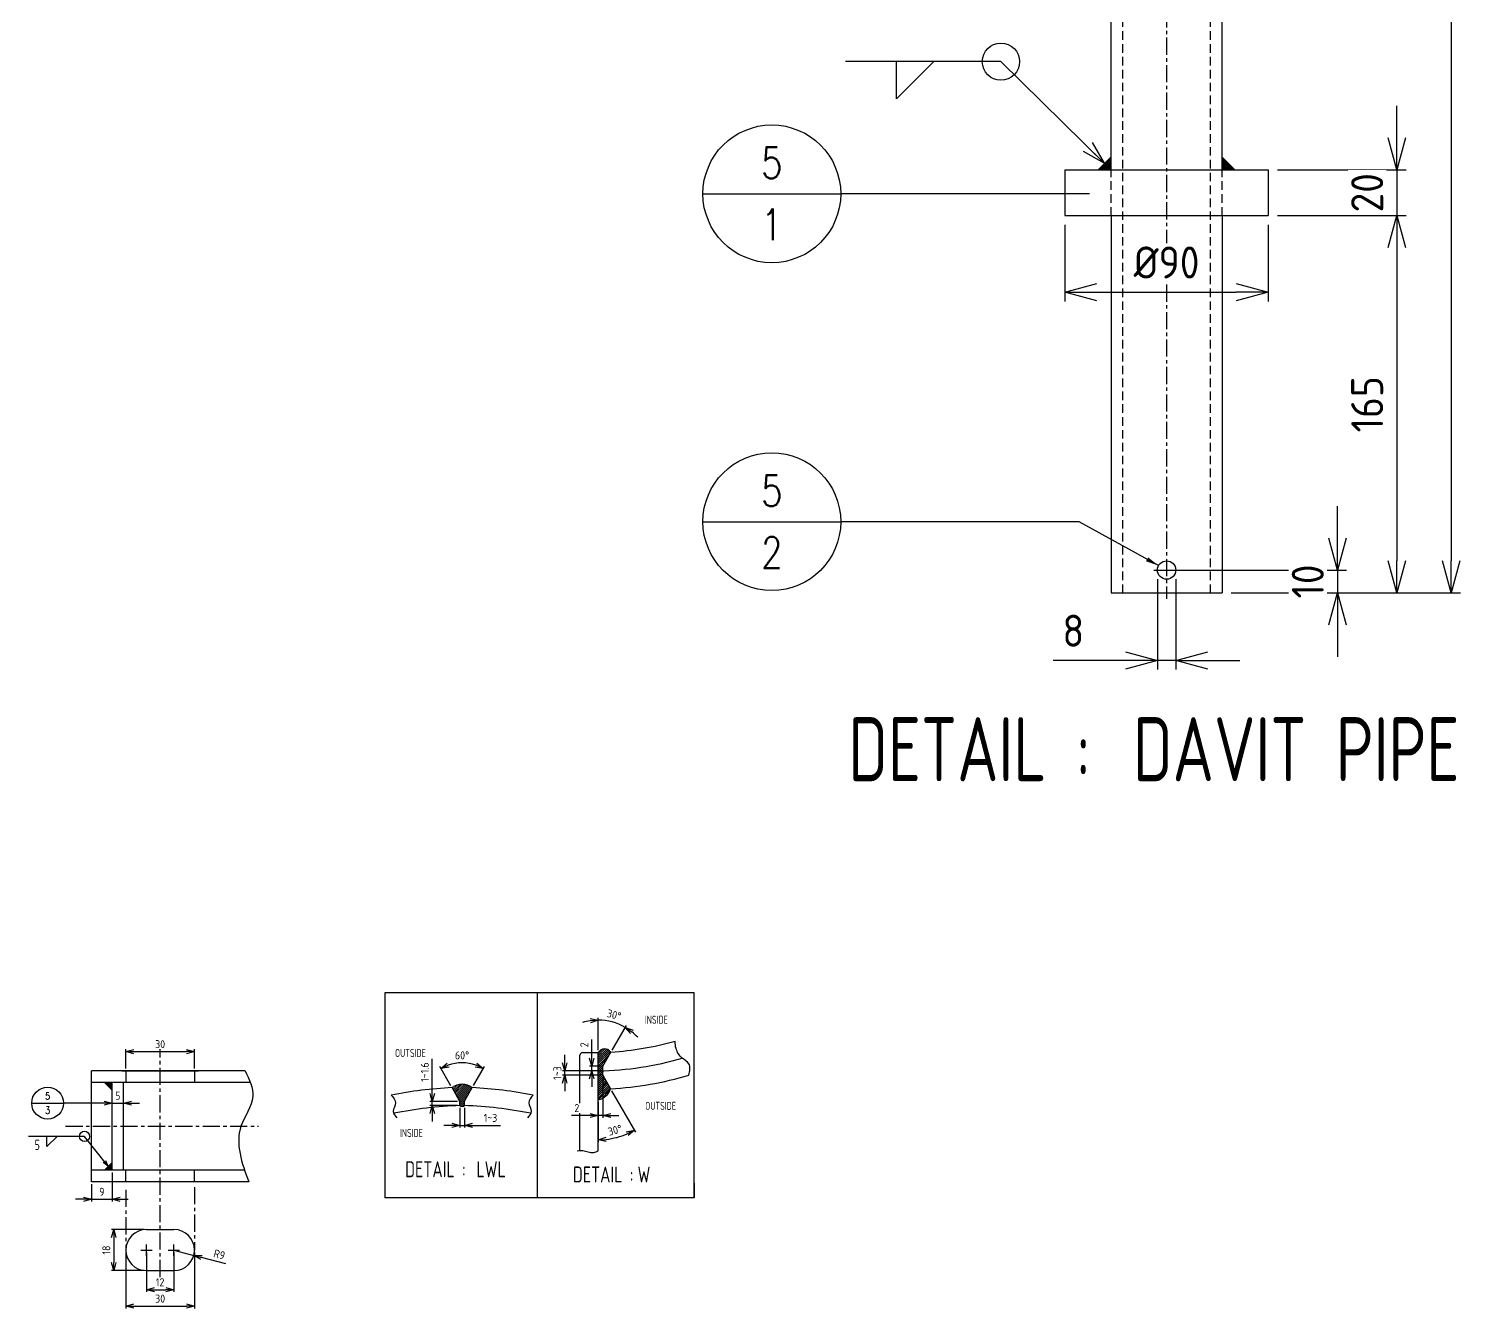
# Model space of a CAD drawing. Header units: millimetres. Extents: x 3163 to 6428, y 469 to 3350.
# Drawn here: x 5743 to 6369, y 2277 to 2836 of the extents above; entities that cross this region are included whole.
import ezdxf
from ezdxf.enums import TextEntityAlignment as Align

# ---------------------------------------------------------------- set-up
doc = ezdxf.new("R2010")
doc.units = ezdxf.units.MM
doc.linetypes.add('CENTER', pattern=[2, 1.25, -0.25, 0.25, -0.25])
doc.linetypes.add('HIDDEN', pattern=[0.375, 0.25, -0.125])
doc.layers.add('AM_5', color=3, linetype='Continuous', lineweight=25)
doc.layers.add('AM_6', color=2, linetype='Continuous', lineweight=35)
doc.layers.add('CEN', color=8, linetype='CENTER')
doc.styles.add('DIM', font='romans', dxfattribs={"height": 2.3})
doc.styles.get("Standard").update_dxf_attribs({"font": 'isocp.shx'})
doc.dimstyles.new('AM_ISO$0', dxfattribs={"dimtxt": 3.5, "dimasz": 3.5, "dimexe": 1, "dimexo": 1, "dimgap": 1.5, "dimtad": 1, "dimdec": 0, "dimdsep": 46, "dimtxsty": 'Standard', "dimblk": 'OPEN30', "dimcen": 0, "dimclrd": 3, "dimclre": 3, "dimclrt": 2, "dimadec": 0, "dimazin": 2, "dimtp": 0.1, "dimtm": 0.1, "dimtfac": 0.71, "dimtdec": 0, "dimtmove": 0, "dimatfit": 3, "dimldrblk": 'OPEN30', "dimfxl": 1, "dimlwd": -1, "dimlwe": -1, "dimarcsym": 1})
doc.dimstyles.new('AM_ISO$2', dxfattribs={"dimtxt": 3.5, "dimasz": 3.5, "dimexe": 1, "dimexo": 1, "dimgap": 1.5, "dimtad": 1, "dimdec": 0, "dimdsep": 46, "dimtxsty": 'Standard', "dimblk": 'OPEN30', "dimcen": 0, "dimclrd": 3, "dimclre": 3, "dimclrt": 2, "dimadec": 0, "dimazin": 2, "dimtp": 0.1, "dimtm": 0.1, "dimtfac": 0.71, "dimtdec": 0, "dimtmove": 0, "dimatfit": 3, "dimldrblk": 'OPEN30', "dimfxl": 1, "dimlwd": -1, "dimlwe": -1, "dimarcsym": 1})
doc.dimstyles.new('AM_ISO$4', dxfattribs={"dimtxt": 3.5, "dimasz": 3.5, "dimexe": 1, "dimexo": 1, "dimgap": 1.5, "dimtad": 1, "dimdsep": 46, "dimtxsty": 'Standard', "dimcen": 0, "dimclrd": 256, "dimclre": 256, "dimclrt": 2, "dimadec": 0, "dimazin": 2, "dimtp": 0.1, "dimtm": 0.1, "dimtfac": 0.71, "dimtdec": 3, "dimtmove": 0, "dimatfit": 3, "dimfxl": 1, "dimlwd": -1, "dimlwe": -1, "dimarcsym": 1})
doc.dimstyles.new('GEN_ISO', dxfattribs={"dimscale": 25, "dimtxt": 3.5, "dimasz": 2, "dimexe": 1, "dimexo": 1, "dimgap": 1.5, "dimtad": 1, "dimdec": 0, "dimdsep": 46, "dimtxsty": 'Standard', "dimblk": 'OPEN30', "dimcen": 0, "dimclrd": 3, "dimclre": 3, "dimclrt": 2, "dimadec": 0, "dimazin": 2, "dimtp": 0.1, "dimtm": 0.1, "dimtfac": 0.71, "dimtdec": 0, "dimtmove": 0, "dimatfit": 3, "dimldrblk": 'OPEN30', "dimfxl": 1, "dimlwd": -1, "dimlwe": -1, "dimarcsym": 1})
pattern_1 = [(45, (-930.69784, 2153.9792), (-0.44194174, 0.44194174), [])]

# ---------------------------------------------------------------- blocks, each defined once
blk = doc.blocks.new('itcno')
blk.add_line((-5.5, 0), (5.5, 0))
blk.add_circle((0, 0), 5.5)
at = {"color": 2, "style": 'DIM', "width": 0.8}
for tag, p in [('PART_NO', (0, 2.48)), ('PART_CNO', (0, -2.46))]:
    blk.add_attdef(tag, text='', height=2.5, dxfattribs=at).set_placement(p, align=Align.MIDDLE)
blk = doc.blocks.new('_Open30')
at = {"color": 0, "linetype": 'ByBlock', "lineweight": -2}
for p, q in [((-1, 0.268), (0, 0)), ((0, 0), (-1, -0.268)), ((0, 0), (-1, 0))]:
    blk.add_line(p, q, dxfattribs=at)
blk = doc.blocks.new('*D12')
at = {"layer": 'AM_5', "color": 3, "linetype": 'ByBlock', "transparency": 16777216}
for p, q in [((5931.29, 2364.37), (5931.29, 2355.72)), ((5933.29, 2364.37), (5933.29, 2355.72)), ((5927.79, 2356.72), (5924.29, 2356.72)), ((5931.29, 2356.72), (5933.29, 2356.72)), ((5936.79, 2356.72), (5949.04, 2356.72))]:
    blk.add_line(p, q, dxfattribs=at)
at = {"layer": 'DEFPOINTS', "color": 0, "transparency": 16777216}
for p in [(5931.29, 2365.37), (5933.29, 2365.37), (5931.29, 2356.72)]:
    blk.add_point(p, dxfattribs=at)
at = {"layer": 'AM_5', "color": 3, "transparency": 16777216, "xscale": 3.5, "yscale": 3.5, "zscale": 3.5}
blk.add_blockref('_Open30', (5931.29, 2356.72), dxfattribs=at)
at = {"layer": 'AM_5', "color": 3, "transparency": 16777216, "xscale": 3.5, "yscale": 3.5, "zscale": 3.5, "rotation": 180}
blk.add_blockref('_Open30', (5933.29, 2356.72), dxfattribs=at)
at = {"layer": 'AM_5', "color": 2, "transparency": 16777216, "insert": (5944.67, 2359.97), "char_height": 3.5, "attachment_point": 5, "bg_fill": 3, "box_fill_scale": 1.1, "bg_fill_color": 256, "bg_fill_true_color": 13158600, "bg_fill_transparency": 0}
blk.add_mtext('1~3', dxfattribs=at)
blk = doc.blocks.new('*D13')
at = {"layer": 'AM_5', "color": 3, "linetype": 'ByBlock', "transparency": 16777216}
for p, q in [((5919.21, 2370.72), (5919.21, 2385.8)), ((5930.29, 2367.22), (5918.21, 2367.22)), ((5919.21, 2365.37), (5919.21, 2367.22)), ((5930.29, 2365.37), (5918.21, 2365.37)), ((5919.21, 2361.87), (5919.21, 2358.37))]:
    blk.add_line(p, q, dxfattribs=at)
at = {"layer": 'DEFPOINTS', "color": 0, "transparency": 16777216}
for p in [(5919.21, 2367.22), (5931.29, 2367.22), (5931.29, 2365.37)]:
    blk.add_point(p, dxfattribs=at)
at = {"layer": 'AM_5', "color": 3, "transparency": 16777216, "xscale": 3.5, "yscale": 3.5, "zscale": 3.5}
for p, rotation in [((5919.21, 2367.22), 270), ((5919.21, 2365.37), 90)]:
    blk.add_blockref('_Open30', p, dxfattribs=dict(at, rotation=rotation))
at = {"layer": 'AM_5', "color": 2, "transparency": 16777216, "insert": (5915.96, 2380.01), "char_height": 3.5, "attachment_point": 5, "rotation": 90, "bg_fill": 3, "box_fill_scale": 1.1, "bg_fill_color": 256, "bg_fill_true_color": 13158600, "bg_fill_transparency": 0}
blk.add_mtext('1~1.6', dxfattribs=at)
blk = doc.blocks.new('*D14')
at = {"layer": 'AM_5', "color": 3, "linetype": 'ByBlock', "transparency": 16777216}
for p, q in [((5977.15, 2384.1), (5977.15, 2387.6)), ((5992.73, 2380.6), (5976.15, 2380.6)), ((5977.15, 2378.6), (5977.15, 2380.6)), ((5992.79, 2378.6), (5976.15, 2378.6)), ((5977.15, 2375.1), (5977.15, 2371.6))]:
    blk.add_line(p, q, dxfattribs=at)
at = {"layer": 'DEFPOINTS', "color": 0, "transparency": 16777216}
for p in [(5993.73, 2380.6), (5993.79, 2378.6)]:
    blk.add_point(p, dxfattribs=at)
at = {"layer": 'AM_5', "color": 3, "transparency": 16777216, "xscale": 3.5, "yscale": 3.5, "zscale": 3.5}
for p, rotation in [((5977.15, 2380.6), 270), ((5977.15, 2378.6), 90)]:
    blk.add_blockref('_Open30', p, dxfattribs=dict(at, rotation=rotation))
at = {"layer": 'AM_5', "color": 2, "transparency": 16777216, "insert": (5973.9, 2379.6), "char_height": 3.5, "attachment_point": 5, "rotation": 90, "bg_fill": 3, "box_fill_scale": 1.1, "bg_fill_color": 256, "bg_fill_true_color": 13158600, "bg_fill_transparency": 0}
blk.add_mtext('1~3', dxfattribs=at)
at = {"layer": 'DEFPOINTS', "color": 0, "transparency": 16777216}
blk.add_point((5977.15, 2380.6), dxfattribs=at)
blk = doc.blocks.new('*D15')
at = {"layer": 'AM_5', "color": 3, "linetype": 'ByBlock', "transparency": 16777216}
for p, q in [((5988.94, 2386.1), (5988.94, 2394.3)), ((5992.79, 2382.6), (5987.94, 2382.6)), ((5992.79, 2380.6), (5987.94, 2380.6)), ((5988.94, 2380.6), (5988.94, 2382.6)), ((5988.94, 2377.1), (5988.94, 2373.6))]:
    blk.add_line(p, q, dxfattribs=at)
at = {"layer": 'DEFPOINTS', "color": 0, "transparency": 16777216}
for p in [(5988.94, 2382.6), (5993.79, 2382.6), (5993.79, 2380.6)]:
    blk.add_point(p, dxfattribs=at)
at = {"layer": 'AM_5', "color": 3, "transparency": 16777216, "xscale": 3.5, "yscale": 3.5, "zscale": 3.5}
for p, rotation in [((5988.94, 2382.6), 270), ((5988.94, 2380.6), 90)]:
    blk.add_blockref('_Open30', p, dxfattribs=dict(at, rotation=rotation))
at = {"layer": 'AM_5', "color": 2, "transparency": 16777216, "insert": (5985.69, 2391.95), "char_height": 3.5, "attachment_point": 5, "rotation": 90, "bg_fill": 3, "box_fill_scale": 1.1, "bg_fill_color": 256, "bg_fill_true_color": 13158600, "bg_fill_transparency": 0}
blk.add_mtext('2', dxfattribs=at)
blk = doc.blocks.new('*D16')
at = {"layer": 'AM_5', "color": 3, "linetype": 'ByBlock', "transparency": 16777216}
for p, q in [((5991.79, 2389.55), (5991.79, 2403.73)), ((5997.85, 2389.64), (6004.09, 2400.44))]:
    blk.add_line(p, q, dxfattribs=at)
for start, end in [(98.50674, 107.01347), (60, 90), (42.98653, 51.49326)]:
    blk.add_arc((5991.79, 2379.14), 23.6, start, end, dxfattribs=at)
at = {"layer": 'DEFPOINTS', "color": 0, "transparency": 16777216}
for p in [(5991.79, 2388.55), (5997.35, 2388.77), (5993.79, 2382.6), (5991.79, 2363.43)]:
    blk.add_point(p, dxfattribs=at)
at = {"layer": 'AM_5', "color": 3, "transparency": 16777216, "xscale": 3.5, "yscale": 3.5, "zscale": 3.5}
for p, rotation in [((5991.79, 2402.73), 4.253367791966991), ((6003.59, 2399.57), 145.7466322080357)]:
    blk.add_blockref('_Open30', p, dxfattribs=dict(at, rotation=rotation))
at = {"layer": 'AM_5', "color": 2, "transparency": 16777216, "insert": (5998.74, 2405.07), "char_height": 3.5, "attachment_point": 5, "rotation": 345, "bg_fill": 3, "box_fill_scale": 1.1, "bg_fill_color": 256, "bg_fill_true_color": 13158600, "bg_fill_transparency": 0}
blk.add_mtext('30°', dxfattribs=at)
at = {"layer": 'DEFPOINTS', "color": 0, "transparency": 16777216}
blk.add_point((5999.86, 2401.31), dxfattribs=at)
blk = doc.blocks.new('*D17')
at = {"layer": 'AM_5', "color": 3, "linetype": 'ByBlock', "transparency": 16777216}
for p, q in [((5997.67, 2371.87), (6008.12, 2353.78)), ((5991.79, 2362.43), (5991.79, 2349.4))]:
    blk.add_line(p, q, dxfattribs=at)
blk.add_arc((5991.79, 2382.06), 31.66, 276.33751, 293.66249, dxfattribs=at)
at = {"layer": 'DEFPOINTS', "color": 0, "transparency": 16777216}
for p in [(5991.79, 2388.55), (5993.79, 2378.6), (5997.17, 2372.74), (5991.79, 2363.43)]:
    blk.add_point(p, dxfattribs=at)
at = {"layer": 'AM_5', "color": 3, "transparency": 16777216, "xscale": 3.5, "yscale": 3.5, "zscale": 3.5}
for p, rotation in [((6007.62, 2354.65), 26.83124592066143), ((5991.79, 2350.4), 183.1687540793467)]:
    blk.add_blockref('_Open30', p, dxfattribs=dict(at, rotation=rotation))
at = {"layer": 'AM_5', "color": 2, "transparency": 16777216, "insert": (5999.14, 2354.62), "char_height": 3.5, "attachment_point": 5, "rotation": 15, "bg_fill": 3, "box_fill_scale": 1.1, "bg_fill_color": 256, "bg_fill_true_color": 13158600, "bg_fill_transparency": 0}
blk.add_mtext('30°', dxfattribs=at)
at = {"layer": 'DEFPOINTS', "color": 0, "transparency": 16777216}
blk.add_point((5997.29, 2350.89), dxfattribs=at)
blk = doc.blocks.new('*D10')
at = {"layer": 'AM_5', "color": 3, "linetype": 'ByBlock', "transparency": 16777216}
for p, q in [((5993.79, 2377.6), (5993.79, 2360.03)), ((5988.29, 2361.03), (5980.09, 2361.03)), ((5991.79, 2366.95), (5991.79, 2360.03)), ((5993.79, 2361.03), (5991.79, 2361.03)), ((5997.29, 2361.03), (6000.79, 2361.03))]:
    blk.add_line(p, q, dxfattribs=at)
at = {"layer": 'DEFPOINTS', "color": 0, "transparency": 16777216}
for p in [(5993.79, 2378.6), (5991.79, 2367.95), (5993.79, 2361.03)]:
    blk.add_point(p, dxfattribs=at)
at = {"layer": 'AM_5', "color": 3, "transparency": 16777216, "xscale": 3.5, "yscale": 3.5, "zscale": 3.5}
blk.add_blockref('_Open30', (5991.79, 2361.03), dxfattribs=at)
at = {"layer": 'AM_5', "color": 3, "transparency": 16777216, "xscale": 3.5, "yscale": 3.5, "zscale": 3.5, "rotation": 180}
blk.add_blockref('_Open30', (5993.79, 2361.03), dxfattribs=at)
at = {"layer": 'AM_5', "color": 2, "transparency": 16777216, "insert": (5982.44, 2364.28), "char_height": 3.5, "attachment_point": 5, "bg_fill": 3, "box_fill_scale": 1.1, "bg_fill_color": 256, "bg_fill_true_color": 13158600, "bg_fill_transparency": 0}
blk.add_mtext('2', dxfattribs=at)
blk = doc.blocks.new('*D11')
at = {"layer": 'AM_5', "color": 3, "linetype": 'ByBlock', "transparency": 16777216}
for p, q in [((5927.34, 2374.07), (5922.49, 2382.48)), ((5937.17, 2374.08), (5942.02, 2382.48))]:
    blk.add_line(p, q, dxfattribs=at)
blk.add_arc((5932.25, 2365.56), 18.53, 70.83974, 109.16026, dxfattribs=at)
at = {"layer": 'DEFPOINTS', "color": 0, "transparency": 16777216}
for p in [(5927.84, 2373.21), (5931.29, 2367.22), (5933.29, 2367.37), (5936.67, 2373.21)]:
    blk.add_point(p, dxfattribs=at)
at = {"layer": 'AM_5', "color": 3, "transparency": 16777216, "xscale": 3.5, "yscale": 3.5, "zscale": 3.5}
for p, rotation in [((5922.99, 2381.61), 204.580130883651), ((5941.52, 2381.61), 335.4198691163458)]:
    blk.add_blockref('_Open30', p, dxfattribs=dict(at, rotation=rotation))
at = {"layer": 'AM_5', "color": 2, "transparency": 16777216, "insert": (5932.25, 2387.34), "char_height": 3.5, "attachment_point": 5, "bg_fill": 3, "box_fill_scale": 1.1, "bg_fill_color": 256, "bg_fill_true_color": 13158600, "bg_fill_transparency": 0}
blk.add_mtext('60°', dxfattribs=at)
at = {"layer": 'DEFPOINTS', "color": 0, "transparency": 16777216}
blk.add_point((5935.47, 2383.81), dxfattribs=at)
blk = doc.blocks.new('*D59')
at = {"layer": 'AM_5', "color": 3, "linetype": 'ByBlock', "transparency": 16777216}
for p, q in [((5785.18, 2381.61), (5785.18, 2389.97)), ((5788.68, 2388.97), (5811.68, 2388.97)), ((5815.18, 2381.61), (5815.18, 2389.97))]:
    blk.add_line(p, q, dxfattribs=at)
at = {"layer": 'DEFPOINTS', "color": 0, "transparency": 16777216}
for p in [(5815.18, 2388.97), (5785.18, 2380.61), (5815.18, 2380.61)]:
    blk.add_point(p, dxfattribs=at)
at = {"layer": 'AM_5', "color": 3, "transparency": 16777216, "xscale": 3.5, "yscale": 3.5, "zscale": 3.5, "rotation": 180}
blk.add_blockref('_Open30', (5785.18, 2388.97), dxfattribs=at)
at = {"layer": 'AM_5', "color": 3, "transparency": 16777216, "xscale": 3.5, "yscale": 3.5, "zscale": 3.5}
blk.add_blockref('_Open30', (5815.18, 2388.97), dxfattribs=at)
at = {"layer": 'AM_5', "color": 2, "transparency": 16777216, "insert": (5800.18, 2392.22), "char_height": 3.5, "attachment_point": 5, "bg_fill": 3, "box_fill_scale": 1.1, "bg_fill_color": 256, "bg_fill_true_color": 13158600, "bg_fill_transparency": 0}
blk.add_mtext('30', dxfattribs=at)
blk = doc.blocks.new('*D60')
at = {"layer": 'AM_5', "color": 3, "linetype": 'ByBlock', "transparency": 16777216}
for p, q in [((5779.18, 2336.11), (5779.18, 2323.43)), ((5770.18, 2331.01), (5770.18, 2323.43)), ((5766.68, 2324.43), (5763.18, 2324.43)), ((5770.18, 2324.43), (5779.18, 2324.43)), ((5782.68, 2324.43), (5786.18, 2324.43))]:
    blk.add_line(p, q, dxfattribs=at)
at = {"layer": 'DEFPOINTS', "color": 0, "transparency": 16777216}
blk.add_point((5779.18, 2337.11), dxfattribs=at)
at = {"layer": 'AM_5', "color": 3, "transparency": 16777216, "xscale": 3.5, "yscale": 3.5, "zscale": 3.5}
blk.add_blockref('_Open30', (5770.18, 2324.43), dxfattribs=at)
at = {"layer": 'AM_5', "color": 3, "transparency": 16777216, "xscale": 3.5, "yscale": 3.5, "zscale": 3.5, "rotation": 180}
blk.add_blockref('_Open30', (5779.18, 2324.43), dxfattribs=at)
at = {"layer": 'AM_5', "color": 2, "transparency": 16777216, "insert": (5774.68, 2327.68), "char_height": 3.5, "attachment_point": 5, "bg_fill": 3, "box_fill_scale": 1.1, "bg_fill_color": 256, "bg_fill_true_color": 13158600, "bg_fill_transparency": 0}
blk.add_mtext('9', dxfattribs=at)
at = {"layer": 'DEFPOINTS', "color": 0, "transparency": 16777216}
for p in [(5770.18, 2332.01), (5779.18, 2324.43)]:
    blk.add_point(p, dxfattribs=at)
blk = doc.blocks.new('*D61')
at = {"layer": 'AM_5', "color": 3, "linetype": 'ByBlock', "transparency": 16777216}
for p, q in [((5779.18, 2364.88), (5779.18, 2367.43)), ((5784.18, 2364.57), (5784.18, 2367.43)), ((5775.68, 2366.43), (5772.18, 2366.43)), ((5779.18, 2366.43), (5784.18, 2366.43)), ((5787.68, 2366.43), (5791.18, 2366.43))]:
    blk.add_line(p, q, dxfattribs=at)
at = {"layer": 'DEFPOINTS', "color": 0, "transparency": 16777216}
for p in [(5779.18, 2363.88), (5784.18, 2363.57)]:
    blk.add_point(p, dxfattribs=at)
at = {"layer": 'AM_5', "color": 3, "transparency": 16777216, "xscale": 3.5, "yscale": 3.5, "zscale": 3.5}
blk.add_blockref('_Open30', (5779.18, 2366.43), dxfattribs=at)
at = {"layer": 'AM_5', "color": 3, "transparency": 16777216, "xscale": 3.5, "yscale": 3.5, "zscale": 3.5, "rotation": 180}
blk.add_blockref('_Open30', (5784.18, 2366.43), dxfattribs=at)
at = {"layer": 'AM_5', "color": 2, "transparency": 16777216, "insert": (5781.68, 2369.68), "char_height": 3.5, "attachment_point": 5, "bg_fill": 3, "box_fill_scale": 1.1, "bg_fill_color": 256, "bg_fill_true_color": 13158600, "bg_fill_transparency": 0}
blk.add_mtext('5', dxfattribs=at)
at = {"layer": 'DEFPOINTS', "color": 0, "transparency": 16777216}
blk.add_point((5784.18, 2366.43), dxfattribs=at)
blk = doc.blocks.new('*D62')
at = {"layer": 'AM_5', "color": 3, "linetype": 'ByBlock', "transparency": 16777216}
for p, q in [((5793.18, 2311.18), (5778.88, 2311.18)), ((5779.88, 2307.68), (5779.88, 2296.68)), ((5793.18, 2293.18), (5778.88, 2293.18))]:
    blk.add_line(p, q, dxfattribs=at)
at = {"layer": 'DEFPOINTS', "color": 0, "transparency": 16777216}
for p in [(5794.18, 2311.18), (5779.88, 2293.18), (5794.18, 2293.18)]:
    blk.add_point(p, dxfattribs=at)
at = {"layer": 'AM_5', "color": 3, "transparency": 16777216, "xscale": 3.5, "yscale": 3.5, "zscale": 3.5}
for p, rotation in [((5779.88, 2311.18), 90), ((5779.88, 2293.18), 270)]:
    blk.add_blockref('_Open30', p, dxfattribs=dict(at, rotation=rotation))
at = {"layer": 'AM_5', "color": 2, "transparency": 16777216, "insert": (5776.63, 2302.18), "char_height": 3.5, "attachment_point": 5, "rotation": 90, "bg_fill": 3, "box_fill_scale": 1.1, "bg_fill_color": 256, "bg_fill_true_color": 13158600, "bg_fill_transparency": 0}
blk.add_mtext('18', dxfattribs=at)
blk = doc.blocks.new('*D63')
at = {"layer": 'AM_5', "color": 3, "linetype": 'ByBlock', "transparency": 16777216}
for p, q in [((5794.18, 2301.18), (5794.18, 2283.86)), ((5806.18, 2301.18), (5806.18, 2283.86)), ((5797.68, 2284.86), (5802.68, 2284.86))]:
    blk.add_line(p, q, dxfattribs=at)
at = {"layer": 'DEFPOINTS', "color": 0, "transparency": 16777216}
for p in [(5794.18, 2302.18), (5806.18, 2302.18), (5806.18, 2284.86)]:
    blk.add_point(p, dxfattribs=at)
at = {"layer": 'AM_5', "color": 3, "transparency": 16777216, "xscale": 3.5, "yscale": 3.5, "zscale": 3.5, "rotation": 180}
blk.add_blockref('_Open30', (5794.18, 2284.86), dxfattribs=at)
at = {"layer": 'AM_5', "color": 3, "transparency": 16777216, "xscale": 3.5, "yscale": 3.5, "zscale": 3.5}
blk.add_blockref('_Open30', (5806.18, 2284.86), dxfattribs=at)
at = {"layer": 'AM_5', "color": 2, "transparency": 16777216, "insert": (5800.18, 2288.11), "char_height": 3.5, "attachment_point": 5, "bg_fill": 3, "box_fill_scale": 1.1, "bg_fill_color": 256, "bg_fill_true_color": 13158600, "bg_fill_transparency": 0}
blk.add_mtext('12', dxfattribs=at)
blk = doc.blocks.new('*D64')
at = {"layer": 'AM_5', "color": 3, "linetype": 'ByBlock', "transparency": 16777216}
for p, q in [((5785.18, 2301.18), (5785.18, 2276.69)), ((5815.18, 2301.18), (5815.18, 2276.69)), ((5788.68, 2277.69), (5811.68, 2277.69))]:
    blk.add_line(p, q, dxfattribs=at)
at = {"layer": 'DEFPOINTS', "color": 0, "transparency": 16777216}
for p in [(5785.18, 2302.18), (5815.18, 2302.18), (5815.18, 2277.69)]:
    blk.add_point(p, dxfattribs=at)
at = {"layer": 'AM_5', "color": 3, "transparency": 16777216, "xscale": 3.5, "yscale": 3.5, "zscale": 3.5, "rotation": 180}
blk.add_blockref('_Open30', (5785.18, 2277.69), dxfattribs=at)
at = {"layer": 'AM_5', "color": 3, "transparency": 16777216, "xscale": 3.5, "yscale": 3.5, "zscale": 3.5}
blk.add_blockref('_Open30', (5815.18, 2277.69), dxfattribs=at)
at = {"layer": 'AM_5', "color": 2, "transparency": 16777216, "insert": (5800.18, 2280.94), "char_height": 3.5, "attachment_point": 5, "bg_fill": 3, "box_fill_scale": 1.1, "bg_fill_color": 256, "bg_fill_true_color": 13158600, "bg_fill_transparency": 0}
blk.add_mtext('30', dxfattribs=at)
blk = doc.blocks.new('*D67')
at = {"layer": 'AM_5', "color": 3, "linetype": 'ByBlock', "transparency": 16777216}
for p, q in [((5994.39, 3202.37), (6368.88, 3202.37)), ((6364.88, 3188.37), (6364.88, 2603.54)), ((6268.69, 2589.54), (6368.88, 2589.54))]:
    blk.add_line(p, q, dxfattribs=at)
at = {"layer": 'DEFPOINTS', "color": 0, "transparency": 16777216}
for p in [(5990.39, 3202.37), (6264.69, 2589.54), (6364.88, 2589.54)]:
    blk.add_point(p, dxfattribs=at)
at = {"layer": 'AM_5', "color": 3, "transparency": 16777216, "xscale": 14, "yscale": 14, "zscale": 14}
for p, rotation in [((6364.88, 3202.37), 90), ((6364.88, 2589.54), 270)]:
    blk.add_blockref('_Open30', p, dxfattribs=dict(at, rotation=rotation))
at = {"layer": 'AM_5', "color": 2, "transparency": 16777216, "insert": (6351.88, 2895.96), "char_height": 14, "attachment_point": 5, "rotation": 90, "bg_fill": 3, "box_fill_scale": 1.1, "bg_fill_color": 256, "bg_fill_true_color": 13158600, "bg_fill_transparency": 0}
blk.add_mtext('613', dxfattribs=at)
blk = doc.blocks.new('*D68')
at = {"layer": 'AM_5', "color": 3, "linetype": 'ByBlock', "transparency": 16777216}
for p, q in [((6341.12, 2788.54), (6341.12, 2802.54)), ((6288.84, 2774.54), (6345.12, 2774.54)), ((6341.12, 2774.54), (6341.12, 2754.54)), ((6288.84, 2754.54), (6345.12, 2754.54)), ((6341.12, 2740.54), (6341.12, 2726.54))]:
    blk.add_line(p, q, dxfattribs=at)
at = {"layer": 'DEFPOINTS', "color": 0, "transparency": 16777216}
for p in [(6284.84, 2774.54), (6284.84, 2754.54), (6341.12, 2754.54)]:
    blk.add_point(p, dxfattribs=at)
at = {"layer": 'AM_5', "color": 3, "transparency": 16777216, "xscale": 14, "yscale": 14, "zscale": 14}
for p, rotation in [((6341.12, 2774.54), 270), ((6341.12, 2754.54), 90)]:
    blk.add_blockref('_Open30', p, dxfattribs=dict(at, rotation=rotation))
at = {"layer": 'AM_5', "color": 2, "transparency": 16777216, "insert": (6328.12, 2764.54), "char_height": 14, "attachment_point": 5, "rotation": 90, "bg_fill": 3, "box_fill_scale": 1.1, "bg_fill_color": 256, "bg_fill_true_color": 13158600, "bg_fill_transparency": 0}
blk.add_mtext('20', dxfattribs=at)
blk = doc.blocks.new('*D69')
at = {"layer": 'AM_5', "color": 3, "linetype": 'ByBlock', "transparency": 16777216}
for p, q in [((6288.84, 2754.54), (6345.12, 2754.54)), ((6341.12, 2740.54), (6341.12, 2603.54)), ((6268.69, 2589.54), (6345.12, 2589.54))]:
    blk.add_line(p, q, dxfattribs=at)
at = {"layer": 'DEFPOINTS', "color": 0, "transparency": 16777216}
for p in [(6284.84, 2754.54), (6264.69, 2589.54), (6341.12, 2589.54)]:
    blk.add_point(p, dxfattribs=at)
at = {"layer": 'AM_5', "color": 3, "transparency": 16777216, "xscale": 14, "yscale": 14, "zscale": 14}
for p, rotation in [((6341.12, 2754.54), 90), ((6341.12, 2589.54), 270)]:
    blk.add_blockref('_Open30', p, dxfattribs=dict(at, rotation=rotation))
at = {"layer": 'AM_5', "color": 2, "transparency": 16777216, "insert": (6328.12, 2672.04), "char_height": 14, "attachment_point": 5, "rotation": 90, "bg_fill": 3, "box_fill_scale": 1.1, "bg_fill_color": 256, "bg_fill_true_color": 13158600, "bg_fill_transparency": 0}
blk.add_mtext('165', dxfattribs=at)
blk = doc.blocks.new('*D70')
at = {"layer": 'AM_5', "color": 3, "linetype": 'ByBlock', "transparency": 16777216}
for p, q in [((6195.94, 2750.54), (6195.94, 2717.05)), ((6284.84, 2750.54), (6284.84, 2717.05)), ((6209.94, 2721.05), (6270.84, 2721.05))]:
    blk.add_line(p, q, dxfattribs=at)
at = {"layer": 'DEFPOINTS', "color": 0, "transparency": 16777216}
for p in [(6195.94, 2754.54), (6284.84, 2754.54), (6284.84, 2721.05)]:
    blk.add_point(p, dxfattribs=at)
at = {"layer": 'AM_5', "color": 3, "transparency": 16777216, "xscale": 14, "yscale": 14, "zscale": 14, "rotation": 180}
blk.add_blockref('_Open30', (6195.94, 2721.05), dxfattribs=at)
at = {"layer": 'AM_5', "color": 3, "transparency": 16777216, "xscale": 14, "yscale": 14, "zscale": 14}
blk.add_blockref('_Open30', (6284.84, 2721.05), dxfattribs=at)
at = {"layer": 'AM_5', "color": 2, "transparency": 16777216, "insert": (6240.39, 2734.05), "char_height": 14, "attachment_point": 5, "bg_fill": 3, "box_fill_scale": 1.1, "bg_fill_color": 256, "bg_fill_true_color": 13158600, "bg_fill_transparency": 0}
blk.add_mtext('%%C90', dxfattribs=at)
blk = doc.blocks.new('*D71')
at = {"layer": 'AM_5', "color": 3, "linetype": 'ByBlock', "transparency": 16777216}
for p, q in [((6315.14, 2613.54), (6315.14, 2627.54)), ((6244.34, 2599.54), (6319.14, 2599.54)), ((6315.14, 2599.54), (6315.14, 2589.54)), ((6268.69, 2589.54), (6319.14, 2589.54)), ((6315.14, 2575.54), (6315.14, 2561.54))]:
    blk.add_line(p, q, dxfattribs=at)
at = {"layer": 'DEFPOINTS', "color": 0, "transparency": 16777216}
for p in [(6240.34, 2599.54), (6264.69, 2589.54), (6315.14, 2589.54)]:
    blk.add_point(p, dxfattribs=at)
at = {"layer": 'AM_5', "color": 3, "transparency": 16777216, "xscale": 14, "yscale": 14, "zscale": 14}
for p, rotation in [((6315.14, 2599.54), 270), ((6315.14, 2589.54), 90)]:
    blk.add_blockref('_Open30', p, dxfattribs=dict(at, rotation=rotation))
at = {"layer": 'AM_5', "color": 2, "transparency": 16777216, "insert": (6302.14, 2594.54), "char_height": 14, "attachment_point": 5, "rotation": 90, "bg_fill": 3, "box_fill_scale": 1.1, "bg_fill_color": 256, "bg_fill_true_color": 13158600, "bg_fill_transparency": 0}
blk.add_mtext('10', dxfattribs=at)
blk = doc.blocks.new('*D73')
at = {"layer": 'AM_5', "color": 3, "linetype": 'ByBlock', "transparency": 16777216}
for p, q in [((6236.39, 2595.54), (6236.39, 2556.03)), ((6244.39, 2595.54), (6244.39, 2556.03)), ((6222.39, 2560.03), (6190.79, 2560.03)), ((6244.39, 2560.03), (6236.39, 2560.03)), ((6258.39, 2560.03), (6272.39, 2560.03))]:
    blk.add_line(p, q, dxfattribs=at)
at = {"layer": 'DEFPOINTS', "color": 0, "transparency": 16777216}
for p in [(6236.39, 2599.54), (6244.39, 2599.54), (6244.39, 2560.03)]:
    blk.add_point(p, dxfattribs=at)
at = {"layer": 'AM_5', "color": 3, "transparency": 16777216, "xscale": 14, "yscale": 14, "zscale": 14}
blk.add_blockref('_Open30', (6236.39, 2560.03), dxfattribs=at)
at = {"layer": 'AM_5', "color": 3, "transparency": 16777216, "xscale": 14, "yscale": 14, "zscale": 14, "rotation": 180}
blk.add_blockref('_Open30', (6244.39, 2560.03), dxfattribs=at)
at = {"layer": 'AM_5', "color": 2, "transparency": 16777216, "insert": (6199.59, 2573.03), "char_height": 14, "attachment_point": 5, "bg_fill": 3, "box_fill_scale": 1.1, "bg_fill_color": 256, "bg_fill_true_color": 13158600, "bg_fill_transparency": 0}
blk.add_mtext('8', dxfattribs=at)
blk = doc.blocks.new('*D79')
at = {"layer": 'AM_5', "color": 3, "linetype": 'ByBlock', "transparency": 16777216}
for p, q in [((5806.18, 2302.18), (5814.88, 2299.87)), ((5828.85, 2296.17), (5818.27, 2298.98))]:
    blk.add_line(p, q, dxfattribs=at)
at = {"layer": 'DEFPOINTS', "color": 0, "transparency": 16777216}
for p in [(5806.18, 2302.18), (5814.88, 2299.87)]:
    blk.add_point(p, dxfattribs=at)
at = {"layer": 'AM_5', "color": 3, "transparency": 16777216, "xscale": 3.5, "yscale": 3.5, "zscale": 3.5, "rotation": 165.1396297164477}
blk.add_blockref('_Open30', (5814.88, 2299.87), dxfattribs=at)
at = {"layer": 'AM_5', "color": 2, "transparency": 16777216, "insert": (5826.08, 2300.26), "char_height": 3.5, "attachment_point": 5, "rotation": 345.13963, "bg_fill": 3, "box_fill_scale": 1.1, "bg_fill_color": 256, "bg_fill_true_color": 13158600, "bg_fill_transparency": 0}
blk.add_mtext('R9', dxfattribs=at)

msp = doc.modelspace()

# ---------------------------------------------------------------- hatches: boundary and pattern name
h = msp.add_hatch()
h.set_pattern_fill('ANSI31', color=256, scale=5, style=0)
h.set_pattern_definition(pattern_1)
h.paths.add_polyline_path([(5997.338, 2388.747, 0.5542867), (5991.789, 2388.551), (5991.789, 2380.599), (5993.789, 2380.599), (5993.789, 2382.599)])
h = msp.add_hatch()
h.set_pattern_fill('ANSI31', color=256, scale=5, style=0)
h.set_pattern_definition(pattern_1)
h.paths.add_polyline_path([(5997.174, 2372.737), (5993.789, 2378.599), (5993.789, 2380.599), (5991.789, 2380.599), (5991.789, 2367.95, 0.2865684)])
h = msp.add_hatch()
h.set_pattern_fill('ANSI31', color=256, scale=5, style=0)
h.set_pattern_definition([(45, (-940.7732, 2158.10325), (-0.44194174, 0.44194174), [])])
h.paths.add_polyline_path([(5936.668, 2373.212, 0.3329545), (5927.84, 2373.208), (5931.295, 2367.224), (5931.295, 2365.341, 0.3734611), (5933.295, 2365.341), (5933.295, 2367.369)])

# ---------------------------------------------------------------- linework, layer by layer
at = {"color": 4, "linetype": 'Continuous'}
for p, q in [((6216.087, 2774.543), (6216.087, 2952.37)), ((6264.687, 2774.543), (6264.687, 2952.461)), ((6195.937, 2774.543), (6284.837, 2774.543)), ((6195.937, 2774.543), (6195.937, 2754.543)), ((6284.837, 2774.543), (6284.837, 2754.543)), ((6216.087, 2754.543), (6216.087, 2589.543)), ((6264.687, 2754.543), (6264.687, 2589.543)), ((6216.087, 2589.543), (6264.687, 2589.543)), ((5770.184, 2332.013), (5770.184, 2380.613)), ((5837.319, 2380.613), (5770.184, 2380.613)), ((5839.602, 2375.513), (5770.184, 2375.513)), ((5779.184, 2337.113), (5779.184, 2375.513)), ((5784.184, 2337.113), (5784.184, 2375.513)), ((5837.114, 2337.113), (5770.184, 2337.113)), ((5838.91, 2332.013), (5770.184, 2332.013))]:
    msp.add_line(p, q, dxfattribs=at)
at = {"color": 8, "linetype": 'HIDDEN', "ltscale": 15}
for p, q in [((6221.187, 2589.543), (6221.187, 2952.37)), ((6259.587, 2589.543), (6259.587, 2952.37)), ((6216.087, 2754.543), (6216.087, 2774.543)), ((6264.687, 2754.543), (6264.687, 2774.543))]:
    msp.add_line(p, q, dxfattribs=at)
for p, q in [((6206.667, 2764.077), (6097.861, 2764.077)), ((5775.205, 2366.427), (5757.907, 2366.427))]:
    msp.add_line(p, q)
at = {"color": 4}
for p, q in [((6195.937, 2754.543), (6284.837, 2754.543)), ((5983.789, 2345.611), (5983.789, 2387.351)), ((5984.989, 2388.551), (5991.789, 2388.551)), ((5991.789, 2345.515), (5991.789, 2388.551)), ((5993.789, 2382.599), (5997.353, 2388.773)), ((5783.384, 2380.613), (5816.984, 2380.613)), ((5785.184, 2380.613), (5785.184, 2375.513)), ((5815.184, 2380.613), (5815.184, 2375.513)), ((5993.789, 2380.599), (5991.789, 2380.599)), ((5993.789, 2378.599), (5993.789, 2382.599)), ((5993.789, 2378.599), (5997.174, 2372.737)), ((5785.184, 2332.013), (5785.184, 2337.113)), ((5815.184, 2332.013), (5815.184, 2337.113)), ((5794.184, 2311.182), (5806.184, 2311.182)), ((5794.184, 2293.182), (5806.184, 2293.182))]:
    msp.add_line(p, q, dxfattribs=at)
at = {"color": 2}
for p, q in [((6202.107, 2620.684), (6097.861, 2620.684)), ((6236.886, 2601.477), (6202.107, 2620.684)), ((6033.724, 2414.647), (5898.495, 2414.647)), ((5898.495, 2414.647), (5898.495, 2325.059)), ((5965.053, 2414.647), (5965.053, 2325.059)), ((6033.724, 2325.059), (6033.724, 2414.647)), ((5931.295, 2367.224), (5927.84, 2373.208)), ((5931.295, 2365.341), (5931.295, 2367.224)), ((5933.295, 2367.369), (5936.668, 2373.212)), ((5933.295, 2365.341), (5933.295, 2367.369)), ((6033.724, 2325.059), (6033.724, 2352.512)), ((6033.724, 2331.512), (6033.724, 2325.059)), ((6033.724, 2325.059), (5898.495, 2325.059))]:
    msp.add_line(p, q, dxfattribs=at)
at = {"color": 2, "linetype": 'Continuous'}
msp.add_line((6234.802, 2599.543), (6245.887, 2599.543), dxfattribs=at)
at = {"color": 1}
for p, q in [((5794.184, 2299.682), (5794.184, 2304.682)), ((5806.184, 2299.682), (5806.184, 2304.682)), ((5791.684, 2302.182), (5796.684, 2302.182)), ((5803.684, 2302.182), (5808.684, 2302.182))]:
    msp.add_line(p, q, dxfattribs=at)
at = {"color": 2}
msp.add_lwpolyline([(5755.109, 2351.91), (5750.609, 2347.41), (5750.609, 2351.91)], dxfattribs=at)
at = {"color": 2, "linetype": 'Continuous'}
msp.add_circle((6240.387, 2599.543), 4, dxfattribs=at)
at = {"color": 2}
msp.add_circle((5767.093, 2351.91), 2.25, dxfattribs=at)
at = {"color": 4}
for centre, radius, start, end in [((5989.3, 2520.631), 132.103, 273.495206, 285.855921), ((5984.989, 2387.351), 1.2, 90, 180), ((5994.625, 2386.915), 3.274, 34.02354, 150.019627), ((5989.3, 2520.631), 140.103, 271.079698, 286.276915), ((5989.3, 2520.631), 148.103, 273.047583, 286.529805), ((5927.784, 2190.578), 182.849, 78.783214, 87.215229), ((5990.648, 2374.655), 6.801, 279.653752, 343.616266), ((5794.184, 2302.182), 9, 90, 270), ((5806.184, 2302.182), 9, 270, 90)]:
    msp.add_arc(centre, radius, start, end, dxfattribs=at)
for points in [[(6031.437, 2378.648), (6031.437, 2383.693), (6028.568, 2386.143), (6025.832, 2390.268), (6025.393, 2393.554)], [(5991.789, 2345.515), (5989.694, 2344.73), (5985.092, 2345.593), (5982.647, 2345.497)]]:
    msp.add_spline(points, degree=3)
at = {"color": 4, "linetype": 'Continuous'}
msp.add_spline([(5837.319, 2380.613), (5840.714, 2369.339), (5835.546, 2356.313), (5838.91, 2332.013)], degree=3, dxfattribs=at)
at = {"color": 4}
for points in [[(5901.237, 2369.935), (5903.15, 2366.622), (5902.137, 2362.842), (5903.774, 2360.007)], [(5963.352, 2369.935), (5961.44, 2366.622), (5962.452, 2362.842), (5960.816, 2360.007)]]:
    msp.add_spline(points, degree=3, dxfattribs=at)
at = {"color": 2}
for points in [[(6216.087, 2774.543), (6210.087, 2774.543), (6216.087, 2780.543)], [(6264.687, 2774.543), (6270.687, 2774.543), (6264.687, 2780.543)], [(6236.887, 2601.476), (6231.391, 2603.417), (6232.317, 2605.095)]]:
    msp.add_solid(points, dxfattribs=at)
for points in [[(5779.184, 2375.513), (5779.184, 2371.763), (5775.434, 2375.513)], [(5779.184, 2337.113), (5779.184, 2340.863), (5775.434, 2337.113)]]:
    msp.add_solid(points)
at = {"layer": 'CEN', "color": 8, "linetype": 'CENTER', "ltscale": 6}
for p, q in [((6240.387, 2952.37), (6240.387, 2586.906)), ((5800.184, 2290.369), (5800.184, 2391.246)), ((5758.812, 2356.313), (5843.244, 2356.313)), ((5815.184, 2329.709), (5815.184, 2302.182)), ((5785.184, 2328.539), (5785.184, 2302.182))]:
    msp.add_line(p, q, dxfattribs=at)

# ---------------------------------------------------------------- block references
at = {"color": 4, "xscale": 1.262626262626263, "yscale": 1.262626262626263, "zscale": 1.262626262626263}
msp.add_blockref('itcno', (5750.963, 2366.427), dxfattribs=at).add_auto_attribs({'PART_NO': '5', 'PART_CNO': '3'})

# ---------------------------------------------------------------- texts
at = {"color": 2, "width": 0.8}
msp.add_text('5', height=4.5, dxfattribs=at).set_placement((5747.609, 2345.91), align=Align.RIGHT)
at = {"layer": 'AM_6', "color": 30, "lineweight": 70, "width": 0.8}
for s, height, p in [('DETAIL : ', 28, (6220.036, 2507.228)), ('DAVIT PIPE', 28, (6368.474, 2507.228)), ('DETAIL : ', 7, (5937.062, 2334.022)), ('LWL', 7, (5951.378, 2334.022)), ('DETAIL : ', 7, (6010.433, 2331.74)), ('W', 7, (6014.61, 2331.74))]:
    msp.add_text(s, height=height, dxfattribs=at).set_placement(p, align=Align.RIGHT)
at = {"layer": 'AM_6', "width": 0.8}
for s, p in [('INSIDE', (6012.2, 2401.157)), ('OUTSIDE', (6012.341, 2363.505)), ('INSIDE', (5905.083, 2351.639))]:
    msp.add_text(s, height=3.5, dxfattribs=at).set_placement(p)

# ---------------------------------------------------------------- next in the draw order: dimensions: what is measured, and where the dimension line sits
at = {"layer": 'AM_5'}
for base, p1, p2, override, picture, middle in [((6364.884, 2589.543), (5990.387, 3202.37), (6264.687, 2589.543), {"dimscale": 4, "dimtdec": 2, "dimtfill": 1}, '*D67', (6351.884, 2895.956)), ((5779.883, 2293.182), (5794.184, 2311.182), (5794.184, 2293.182), {"dimtdec": 2, "dimtfill": 1}, '*D62', (5776.633, 2302.182))]:
    dim = msp.add_linear_dim(base=base, p1=p1, p2=p2, angle=90, dimstyle='AM_ISO$0', override=override, dxfattribs=at)
    dim.commit()
    dim.dimension.update_dxf_attribs({"geometry": picture, "text_midpoint": middle})
for base, p1, p2, picture, middle in [((5815.184, 2388.971), (5785.184, 2380.613), (5815.184, 2380.613), '*D59', (5800.184, 2392.221)), ((5784.184, 2366.427), (5779.184, 2363.88), (5784.184, 2363.575), '*D61', (5781.684, 2369.677)), ((5779.184, 2324.428), (5770.184, 2332.013), (5779.184, 2337.113), '*D60', (5774.684, 2327.678))]:
    dim = msp.add_linear_dim(base=base, p1=p1, p2=p2, dimstyle='AM_ISO$0', override={"dimtdec": 2, "dimtfill": 1}, dxfattribs=at)
    dim.commit()
    dim.dimension.update_dxf_attribs({"geometry": picture, "text_midpoint": middle})
dim = msp.add_linear_dim(base=(5977.147, 2380.597), p1=(5993.789, 2378.599), p2=(5993.726, 2380.597), angle=270, text='1~3', dimstyle='AM_ISO$0', override={"dimtdec": 2, "dimtfill": 1}, dxfattribs=at)
dim.commit()
dim.dimension.update_dxf_attribs({"geometry": '*D14', "text_midpoint": (5977.147, 2379.598), "dimtype": 160})
dim = msp.add_linear_dim(base=(5931.295, 2356.722), p1=(5933.295, 2365.369), p2=(5931.295, 2365.369), text='1~3', dimstyle='AM_ISO$0', override={"dimtdec": 2, "dimtfill": 1}, dxfattribs=at)
dim.commit()
dim.dimension.update_dxf_attribs({"geometry": '*D12', "text_midpoint": (5944.667, 2356.722), "dimtype": 160})

# ---------------------------------------------------------------- next in the draw order: linework, layer by layer
at = {"color": 2}
msp.add_lwpolyline([(6138.593, 2821.886), (6122.311, 2805.604), (6122.311, 2821.886)], dxfattribs=at)
msp.add_circle((6167.923, 2821.886), 8.141, dxfattribs=at)

# ---------------------------------------------------------------- next in the draw order: block references
at = {"xscale": 5.478896103896163, "yscale": 5.478896103896163, "zscale": 5.478896103896163}
for p, values in [((6067.727, 2764.077), {'PART_NO': '5', 'PART_CNO': '1'}), ((6067.727, 2620.684), {'PART_NO': '5', 'PART_CNO': '2'})]:
    msp.add_blockref('itcno', p, dxfattribs=at).add_auto_attribs(values)

# ---------------------------------------------------------------- next in the draw order: dimensions: what is measured, and where the dimension line sits
at = {"layer": 'AM_5'}
for base, p1, p2, angle, override, picture, middle in [((6341.119, 2754.543), (6284.837, 2774.543), (6284.837, 2754.543), 90, {"dimscale": 4, "dimtdec": 2, "dimtfill": 1}, '*D68', (6341.119, 2764.543)), ((5988.944, 2382.599), (5993.789, 2380.599), (5993.789, 2382.599), 270, {"dimtdec": 2, "dimtfill": 1}, '*D15', (5988.944, 2391.949))]:
    dim = msp.add_linear_dim(base=base, p1=p1, p2=p2, angle=angle, dimstyle='AM_ISO$0', override=override, dxfattribs=at)
    dim.commit()
    dim.dimension.update_dxf_attribs({"geometry": picture, "text_midpoint": middle, "dimtype": 160})
dim = msp.add_linear_dim(base=(5919.211, 2367.224), p1=(5931.295, 2365.369), p2=(5931.295, 2367.224), angle=90, text='1~1.6', dimstyle='AM_ISO$0', override={"dimtdec": 2, "dimtfill": 1}, dxfattribs=at)
dim.commit()
dim.dimension.update_dxf_attribs({"geometry": '*D13', "text_midpoint": (5919.211, 2380.011), "dimtype": 160})
dim = msp.add_linear_dim(base=(5806.184, 2284.857), p1=(5794.184, 2302.182), p2=(5806.184, 2302.182), dimstyle='AM_ISO$0', override={"dimtdec": 2, "dimtfill": 1}, dxfattribs=at)
dim.commit()
dim.dimension.update_dxf_attribs({"geometry": '*D63', "text_midpoint": (5800.184, 2288.108)})

# ---------------------------------------------------------------- next in the draw order: leaders
for points, override in [([(6213.087, 2777.543), (6167.923, 2821.886), (6099.954, 2821.886)], {"dimscale": 4, "dimtxt": 2.5, "dimasz": 2.5}), ([(5777.309, 2338.988), (5767.093, 2351.91), (5742.663, 2351.91)], {"dimscale": 1, "dimtxt": 2.5, "dimasz": 2.5})]:
    msp.add_leader(points, dimstyle='GEN_ISO', override=override, dxfattribs=at)

# ---------------------------------------------------------------- next in the draw order: linework, layer by layer
at = {"color": 2}
msp.add_arc((5932.257, 2367.316), 7.363, 53.195057, 126.856711, dxfattribs=at)
at = {"color": 4}
for centre, radius, start, end in [((5936.805, 2190.578), 182.849, 92.810375, 101.216786), ((5936.805, 2190.578), 174.849, 91.806039, 101.368764), ((5927.784, 2190.578), 174.849, 78.631236, 88.193961)]:
    msp.add_arc(centre, radius, start, end, dxfattribs=at)

# ---------------------------------------------------------------- next in the draw order: texts
at = {"layer": 'AM_6', "width": 0.8}
msp.add_text('OUTSIDE', height=3.5, dxfattribs=at).set_placement((5902.922, 2386.611))

# ---------------------------------------------------------------- next in the draw order: dimensions: what is measured, and where the dimension line sits
at = {"layer": 'AM_5'}
dim = msp.add_linear_dim(base=(6341.119, 2589.543), p1=(6284.837, 2754.543), p2=(6264.687, 2589.543), angle=90, dimstyle='AM_ISO$0', override={"dimscale": 4, "dimtdec": 2, "dimtfill": 1}, dxfattribs=at)
dim.commit()
dim.dimension.update_dxf_attribs({"geometry": '*D69', "text_midpoint": (6328.119, 2672.043)})
dim = msp.add_angular_dim_2l(base=(5999.859, 2401.308), line1=((5991.789, 2363.428), (5991.789, 2388.551)), line2=((5993.789, 2382.599), (5997.353, 2388.773)), dimstyle='AM_ISO$2', override={"dimtdec": 2, "dimtfill": 1}, dxfattribs=at)
dim.commit()
dim.dimension.update_dxf_attribs({"geometry": '*D16', "text_midpoint": (5998.737, 2405.066)})
dim = msp.add_linear_dim(base=(5815.184, 2277.693), p1=(5785.184, 2302.182), p2=(5815.184, 2302.182), dimstyle='AM_ISO$0', override={"dimtdec": 2, "dimtfill": 1}, dxfattribs=at)
dim.commit()
dim.dimension.update_dxf_attribs({"geometry": '*D64', "text_midpoint": (5800.184, 2280.943)})

# ---------------------------------------------------------------- next in the draw order: dimensions: what is measured, and where the dimension line sits
dim = msp.add_linear_dim(base=(6284.837, 2721.047), p1=(6195.937, 2754.543), p2=(6284.837, 2754.543), text='%%C90', dimstyle='AM_ISO$0', override={"dimscale": 4, "dimtdec": 2, "dimtfill": 1}, dxfattribs=at)
dim.commit()
dim.dimension.update_dxf_attribs({"geometry": '*D70', "text_midpoint": (6240.387, 2721.047), "dimtype": 160})
dim = msp.add_linear_dim(base=(6315.143, 2589.543), p1=(6240.345, 2599.543), p2=(6264.687, 2589.543), angle=90, dimstyle='AM_ISO$0', override={"dimscale": 4, "dimtdec": 2, "dimtfill": 1}, dxfattribs=at)
dim.commit()
dim.dimension.update_dxf_attribs({"geometry": '*D71', "text_midpoint": (6315.143, 2594.543), "dimtype": 160})
for base, line1, line2, picture, middle in [((5935.47, 2383.811), ((5933.295, 2367.369), (5936.668, 2373.212)), ((5931.295, 2367.224), (5927.84, 2373.208)), '*D11', (5932.253, 2387.342)), ((5997.286, 2350.886), ((5991.789, 2363.428), (5991.789, 2388.551)), ((5993.789, 2378.599), (5997.174, 2372.737)), '*D17', (5999.142, 2354.623))]:
    dim = msp.add_angular_dim_2l(base=base, line1=line1, line2=line2, dimstyle='AM_ISO$2', override={"dimtdec": 2, "dimtfill": 1}, dxfattribs=at)
    dim.commit()
    dim.dimension.update_dxf_attribs({"geometry": picture, "text_midpoint": middle})
dim = msp.add_radius_dim(center=(5806.184, 2302.182), mpoint=(5814.883, 2299.874), dimstyle='AM_ISO$4', override={"dimdec": 0, "dimblk": 'Open30', "dimclrd": 3, "dimclre": 3, "dimtdec": 2, "dimldrblk": 'Open30', "dimtfill": 1}, dxfattribs=at)
dim.commit()
dim.dimension.update_dxf_attribs({"geometry": '*D79', "text_midpoint": (5826.083, 2300.264)})

# ---------------------------------------------------------------- next in the draw order: linework, layer by layer
msp.add_arc((5932.295, 2366.493), 1.526, 229.042589, 310.957411)

# ---------------------------------------------------------------- next in the draw order: dimensions: what is measured, and where the dimension line sits
for base, p1, p2, override, picture, middle in [((6244.387, 2560.029), (6236.387, 2599.543), (6244.387, 2599.543), {"dimscale": 4, "dimtdec": 2, "dimtfill": 1}, '*D73', (6199.587, 2560.029)), ((5993.789, 2361.032), (5991.789, 2367.95), (5993.789, 2378.599), {"dimtdec": 2, "dimtfill": 1}, '*D10', (5982.439, 2361.032))]:
    dim = msp.add_linear_dim(base=base, p1=p1, p2=p2, dimstyle='AM_ISO$0', override=override, dxfattribs=at)
    dim.commit()
    dim.dimension.update_dxf_attribs({"geometry": picture, "text_midpoint": middle, "dimtype": 160})

doc.saveas('drawing.dxf')
